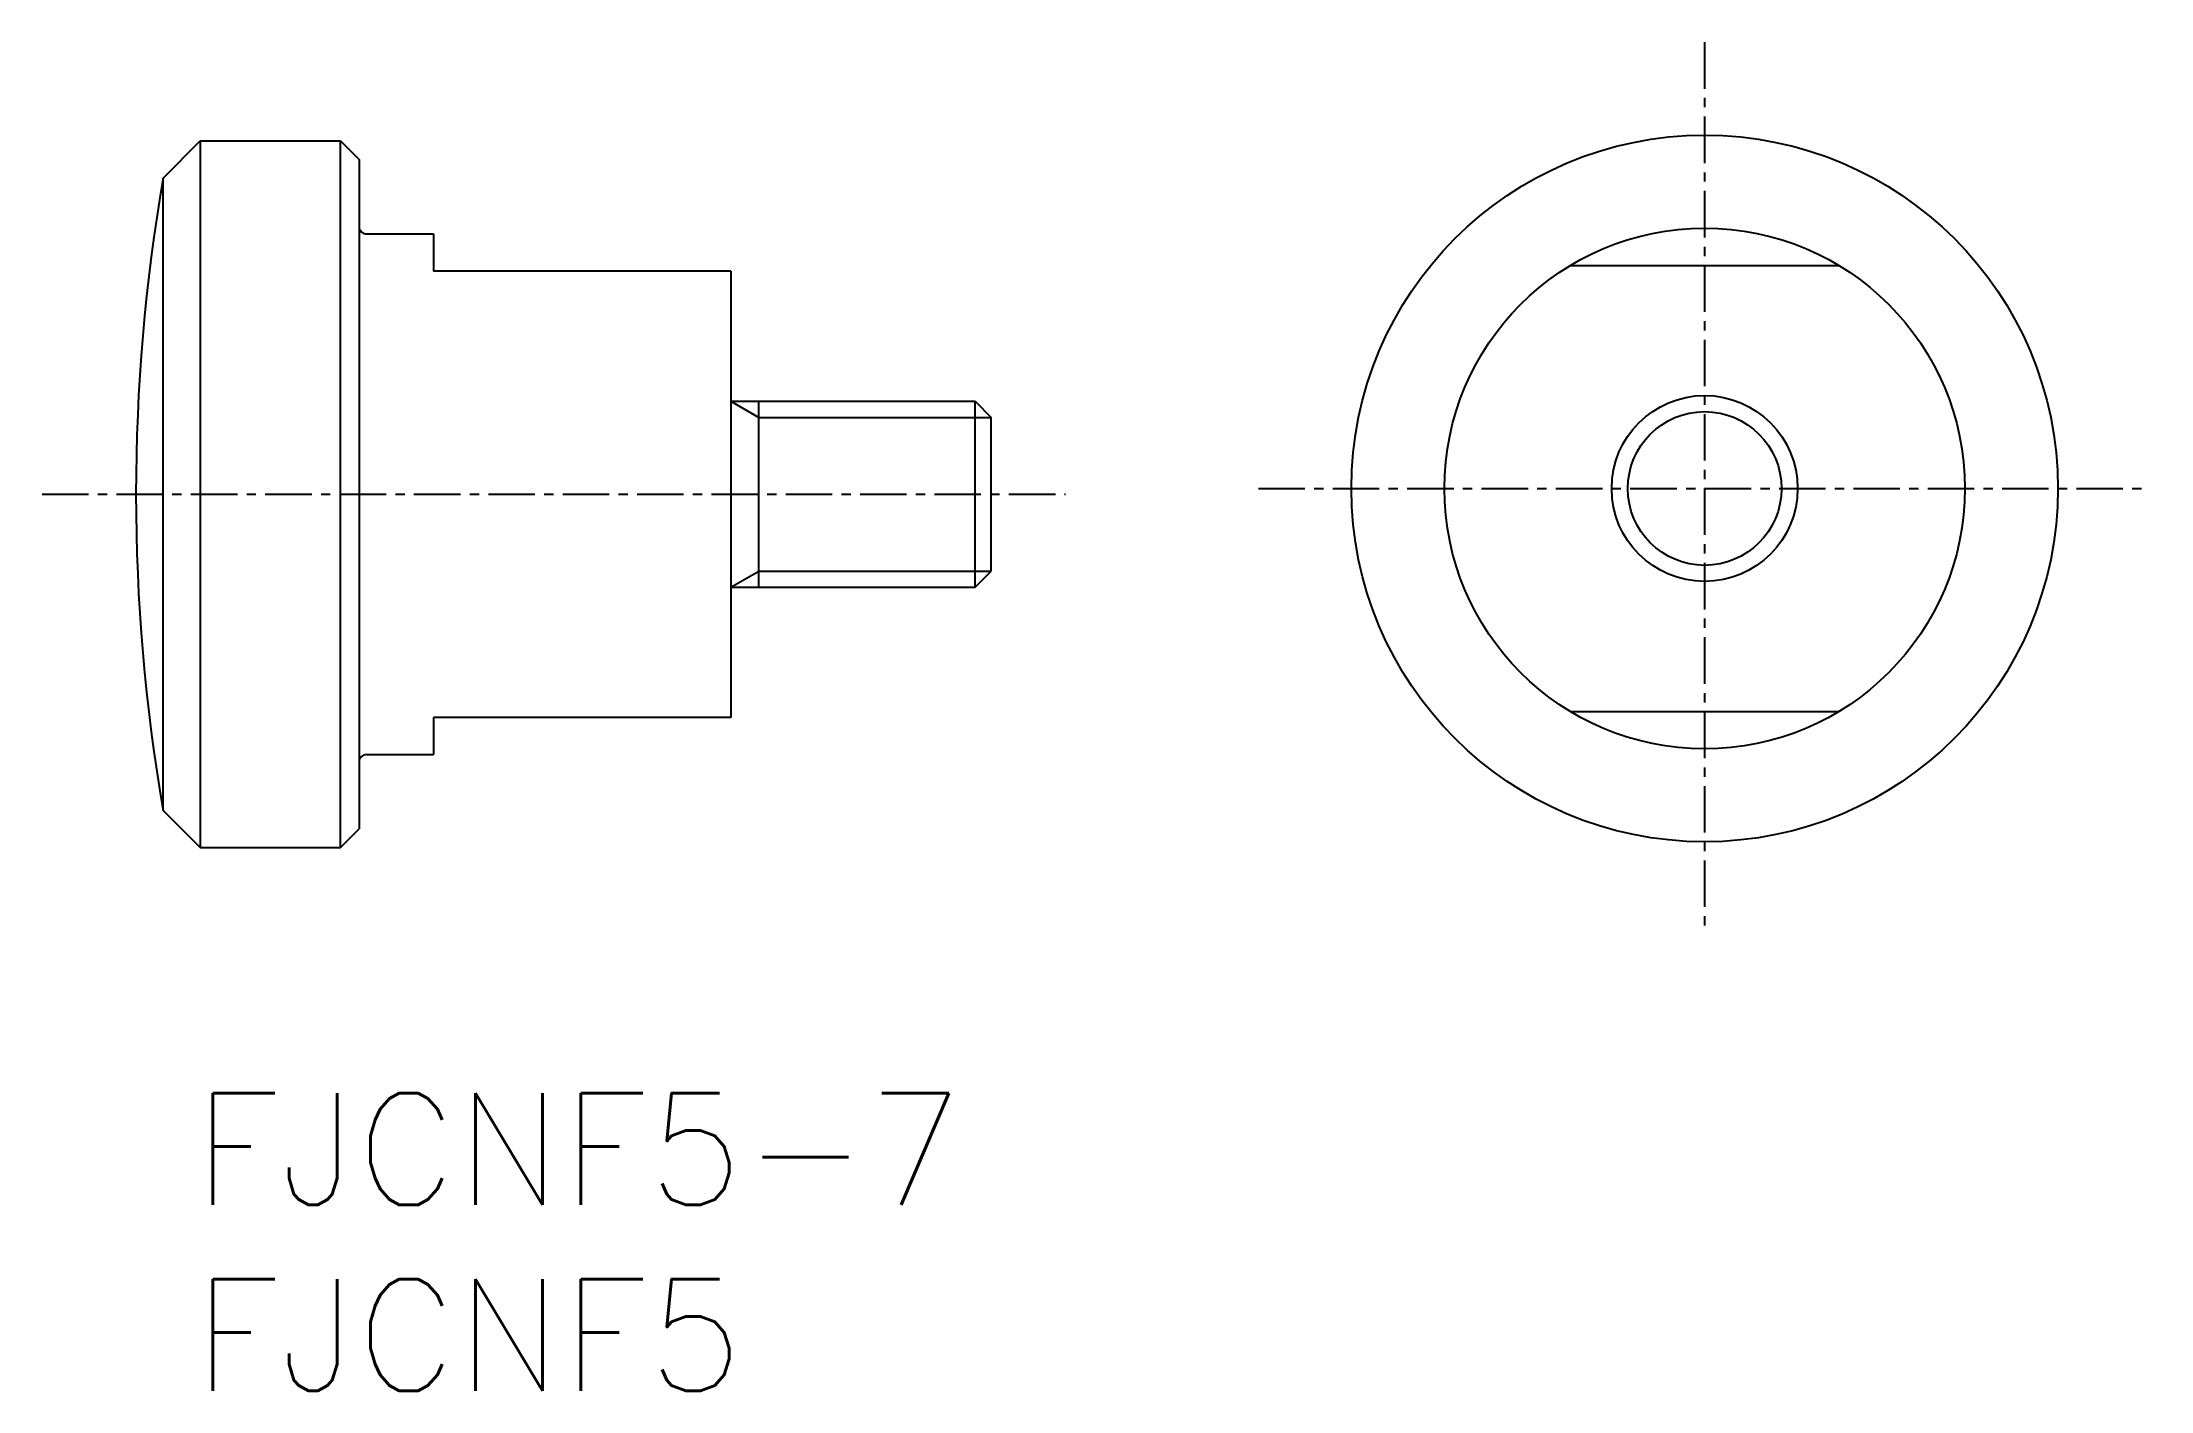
# Model space of a CAD drawing. Extents: x 106.2 to 162.9, y 81.7 to 118.
import ezdxf
from ezdxf.enums import TextEntityAlignment as Align

# ---------------------------------------------------------------- set-up
doc = ezdxf.new("R2010")
doc.units = 0
doc.linetypes.add('CENTER', pattern=[2, 1.25, -0.25, 0.25, -0.25])
doc.layers.get('0').update_dxf_attribs({"linetype": 'CONTINUOUS'})
doc.layers.add('CENTER', color=1, linetype='CENTER')
doc.styles.get("Standard").update_dxf_attribs({"font": 'txt.shx', "bigfont": 'extfont.shx'})

msp = doc.modelspace()

# ---------------------------------------------------------------- linework, layer by layer
at = {"color": 7, "linetype": 'CONTINUOUS'}
for p, q in [((109.467, 114.311), (110.467, 115.311)), ((110.467, 115.311), (110.467, 96.311)), ((110.467, 115.311), (114.239, 115.311)), ((114.239, 96.311), (114.239, 115.311)), ((114.239, 115.311), (114.739, 114.811)), ((114.739, 114.811), (114.739, 96.811)), ((109.467, 97.311), (109.467, 114.311)), ((114.939, 112.811), (116.739, 112.811)), ((116.739, 112.811), (116.739, 111.811)), ((124.739, 111.811), (116.739, 111.811)), ((124.739, 111.811), (124.739, 99.811)), ((147.324, 111.965), (154.535, 111.965)), ((124.739, 108.311), (131.306, 108.311)), ((125.489, 103.311), (125.489, 108.311)), ((131.306, 108.311), (131.739, 107.878)), ((131.306, 103.311), (131.306, 108.311)), ((131.739, 103.744), (131.739, 107.878)), ((124.739, 103.311), (131.306, 103.311)), ((131.306, 103.311), (131.739, 103.744)), ((147.324, 99.965), (154.535, 99.965)), ((124.739, 99.811), (116.739, 99.811)), ((116.739, 99.811), (116.739, 98.811)), ((114.939, 98.811), (116.739, 98.811)), ((109.467, 97.311), (110.467, 96.311)), ((114.239, 96.311), (114.739, 96.811)), ((110.467, 96.311), (114.239, 96.311))]:
    msp.add_line(p, q, dxfattribs=at)
at = {"color": 3, "linetype": 'CONTINUOUS'}
for p, q in [((124.739, 108.311), (125.489, 107.878)), ((125.489, 107.878), (131.739, 107.878)), ((124.739, 103.311), (125.489, 103.744)), ((125.489, 103.744), (131.739, 103.744))]:
    msp.add_line(p, q, dxfattribs=at)
at = {"color": 7, "linetype": 'CONTINUOUS'}
for radius in [9.5, 7, 2.5]:
    msp.add_circle((150.929, 105.965), radius, dxfattribs=at)
at = {"color": 3, "linetype": 'CONTINUOUS'}
msp.add_circle((150.929, 105.965), 2.067, dxfattribs=at)
at = {"color": 7, "linetype": 'CONTINUOUS'}
for centre, radius, start, end in [((158.739, 105.811), 50, 170.2122, 189.7878), ((114.939, 113.011), 0.2, 180, 270), ((114.939, 98.611), 0.2, 90.0002, 180)]:
    msp.add_arc(centre, radius, start, end, dxfattribs=at)
at = {"layer": 'CENTER', "color": 1, "linetype": 'CENTER'}
for p, q in [((150.929, 117.965), (150.929, 93.965)), ((106.216, 105.811), (133.739, 105.811)), ((138.929, 105.965), (162.929, 105.965))]:
    msp.add_line(p, q, dxfattribs=at)

# ---------------------------------------------------------------- texts
at = {"color": 7, "linetype": 'CONTINUOUS'}
for s, p in [('FJCNF5-7', (110.289, 88.204)), ('FJCNF5', (110.289, 83.204))]:
    msp.add_text(s, height=3, dxfattribs=at).set_placement(p, align=Align.MIDDLE_LEFT)

doc.saveas('drawing.dxf')
